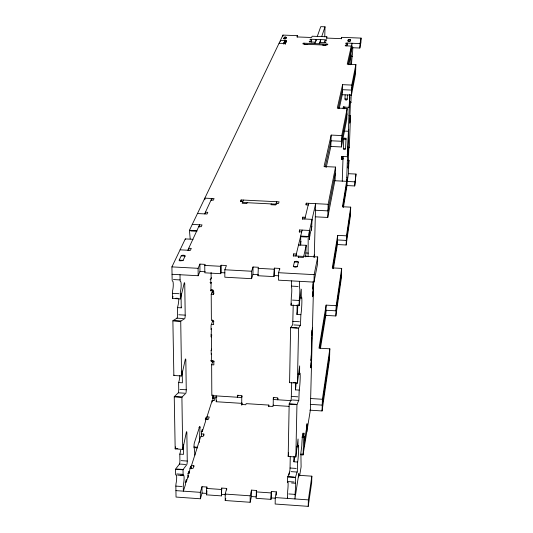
<?xml version="1.0" encoding="UTF-8"?>
<svg xmlns="http://www.w3.org/2000/svg" width="533" height="533" viewBox="0 0 533 533"><rect width="100%" height="100%" fill="white"/><g stroke="black" fill="none" stroke-linecap="round" stroke-linejoin="round"><path stroke-width="0.8" d="M290.272 456.301L290.039 468.021C290.365 473.157 286.048 477.401 287.78 482.731A5.21 0.38 -86.2 0 1 288.1 484.87A5.21 0.38 -86.2 0 1 287.687 490.86L287.394 498.415L287.593 497.296M291.484 280.878L291.518 287.693A5.417 0.44 -86.8 0 1 291.778 290.858A5.417 0.44 -86.8 0 1 291.344 296.968L291.031 305.189L299.06 305.649L301.298 289.192L301.238 297.974A9.241 0.666 -86.8 0 1 301.871 302.471A9.241 0.666 -86.8 0 1 300.872 314.703L300.472 325.077L298.58 328.181L297.407 383.14L289.572 382.654L290.605 327.715L292.604 324.87L292.75 323.857L293.217 305.023M241.096 201.587L241.103 199.948L279.065 201.84L278.566 203.453L276.227 203.333M241.729 405.173L241.762 395.553L237.372 395.279L237.372 397.232L237.918 395.279M242.042 404.754L242.049 403.095M180.66 450.265A8.901 1.419 -85.2 0 1 179.801 454.116L179.907 460.559A2.545 0.4 -85.1 0 1 179.494 464.043L175.683 468.96A2.592 0.413 -85 0 0 175.544 469.267L175.63 473.857A2.585 0.413 -85 0 0 175.977 474.976A5.177 0.819 -85 0 1 176.67 477.195A5.177 0.819 -85 0 1 176.123 483.125A2.578 0.406 -84.9 0 0 175.85 486.096L176.043 497.062L200.388 498.775L200.321 492.339L201.987 486.689L206.917 487.029L206.518 488.435L206.564 494.851L221.388 495.883L221.741 488.061L226.692 488.408L225.212 494.071L225.226 500.52L250.15 502.273L250.19 495.817L251.476 490.127L256.446 490.473L256.4 495.357M172.046 274.295L198.169 275.734L198.096 268.312L199.902 264.095L205.192 264.381L204.759 265.434L204.819 272.816L220.722 273.689L220.695 266.3L221.102 265.247L226.412 265.534L224.826 269.771L224.839 277.207L251.603 278.679L251.656 271.237L253.022 266.98L258.352 267.273L257.965 275.734L273.982 276.614L274.375 268.139L279.725 268.432L279.705 269.665M250.15 502.273L251.429 496.543L251.476 490.127M251.603 278.679L252.968 274.375L253.022 266.98M256.446 490.473L256.08 498.315L270.997 499.354L271.364 491.506L276.347 491.852L276.294 495.217M268.799 406.539L268.812 405.08L246.133 403.634L245.84 404.74L241.456 404.46L241.849 402.995M270.997 499.354L271.364 491.506M273.982 276.614L274.375 268.139M273.196 405.573L273.302 397.545L277.713 397.825L277.686 399.777L277.973 398.471M276.68 204.139L276.714 201.721L275.714 204.958L271.024 204.725L271.29 203.912M280.378 41.367L280.391 40.481L286.368 40.715L286.348 42.187M276.347 491.852L275.255 497.569L275.155 504.025L308.214 506.35L311.678 482.498L311.845 476.182L298.833 475.296L298.553 476.982M279.725 268.432L278.579 272.709L278.466 280.165L313.984 282.117L317.501 264.181L317.695 256.933L303.743 256.186M282.956 36.177L282.97 35.091L297.407 35.651L297.374 37.097M283.876 44.246L284.569 41.314L286.068 41.374L286.368 40.715M284.875 42.134L284.895 40.655L283.609 43.433M285.382 44.306L285.408 42.82L283.896 42.76M286.054 42.114L286.068 41.374M291.571 482.991L295.362 483.251L295.402 477.461L297.307 471.392L297.641 462.044A8.974 0.593 -86.4 0 0 298.607 449.752A8.974 0.593 -86.4 0 0 297.974 446.821L298.054 439.012L295.835 456.988L288.186 456.481L289.172 404.114L291.238 399.304L291.711 382.428M293.69 256.12L293.736 253.861L296.335 254.001L296.301 255.607M297.641 462.044L293.903 461.791L294.016 456.341M295.835 456.988L296.954 404.607L298.826 400.143L299.22 390.103L295.389 389.863L295.535 382.927M300.872 314.703L296.954 314.477L297.147 304.936M298.427 257.659L298.46 256.153L298.22 257.159L303.457 257.439L306.215 245.273L298.54 245.047M299.606 232.261L299.653 229.956L309.566 230.469L309.347 239.697L309.813 235.559M295.362 483.251L295.415 483.184A5.217 0.346 -86.3 0 1 295.648 485.39A5.217 0.346 -86.3 0 1 295.242 491.379L294.942 498.941L298.826 473.511L298.76 476.575M299.06 305.649L299.386 297.421A5.417 0.4 -86.8 0 0 299.806 291.304A5.417 0.4 -86.8 0 0 299.579 288.146L299.579 281.324M314.263 257.452L315.643 203.659L308.207 236.465L308.087 256.366M302.777 219.409L302.824 217.151L305.236 217.271M299.22 390.103A9.088 0.633 -86.6 0 0 300.199 377.83A9.088 0.633 -86.6 0 0 299.566 374.153L299.653 365.891L297.407 383.14M306.242 204.839L306.282 203.193L328.141 204.286L335.524 167.076L324.051 166.536L331.18 135.082L341.773 135.562L347.143 108.519L337.289 108.092L342.592 84.68L351.793 85.067L355.871 64.526L347.236 64.18L351.973 43.266L351.767 49.189L352.106 46.418M311.432 42.114L311.485 39.908L309.993 39.848L310.239 39.195L326.622 39.828L326.409 40.488L324.917 40.428L324.457 41.86L325.956 41.914L325.743 42.58L319.727 42.347L319.234 43.799L320.679 39.602L320.599 42.753M308.58 204.932L308.62 203.313L304.816 218.996M304.376 446.767L304.976 436.227L304.923 438.246M306.602 428.046L307.041 423.695L306.841 431.663M311.519 227.924L311.465 230.189L312.085 219.369L302.398 218.876L302.824 217.151M316.176 41.008L316.216 39.429L314.723 43.619M306.215 245.273L305.662 256.913M310.992 366.824L311.918 330.34M312.804 295.802L313.171 281.397M313.651 281.397L310.346 410.197L303.044 454.915L300.705 454.762M308.214 506.35L308.38 499.881L311.845 476.182M313.984 282.117L314.177 274.655L317.695 256.933M303.044 454.915L303.99 433.136L303.264 437.18L301.845 437.087M324.75 36.784L325.023 26.81L320.753 26.65L317.282 36.417M326.802 38.236L326.842 36.784L312.111 36.217L311.632 37.497L296.861 36.924L297.407 35.651M309.766 410.163L322.065 410.943L322.405 399.27L329.84 348.815L318.994 348.169L326.129 305.116L336.19 305.682L341.68 268.392L332.299 267.886L337.682 235.373L346.477 235.826L350.701 207.15L342.433 206.737L346.643 181.32L334.138 180.714M315.603 216.838L327.755 217.451L328.141 204.286M320.406 348.575L325.823 315.389L326.129 305.116M326.203 167.449L330.84 146.468L331.18 135.082M329.84 348.815L329.494 359.748L322.065 410.943M335.524 167.076L335.144 179.295L327.755 217.451M341.56 38.809L341.606 37.35L361.088 38.103L360.928 42.473L359.842 48.023L351.567 47.697M333.438 268.712L337.382 244.54L337.682 235.373M339.261 108.339L342.266 94.714L342.592 84.68M325.823 315.389L335.85 315.962L336.19 305.682M330.84 146.468L341.4 146.955L341.773 135.562M341.506 159.24L341.766 157.868L343.232 157.935L342.979 159.307L341.506 159.24L341.6 156.436L347.496 156.709L347.729 155.35L348.615 129.972L348.382 131.258L343.925 131.058M343.179 108.532L343.225 107.093L349.208 107.353L349.841 94.707M341.766 157.868L341.813 156.469M343.385 108.759L343.459 106.6M342.246 181.22L343.072 156.502M346.07 138.167L345.557 148.634A1.113 1.059 9.5 0 1 344.411 149.64A1.113 1.059 9.5 0 1 343.339 148.534L343.825 138.24M344.664 108.805L344.804 106.753M347.383 95.007L347.243 99.051A1.126 1.086 9.8 0 1 346.084 100.091A1.126 1.086 9.8 0 1 344.998 98.951L345.131 94.907M341.68 268.392L341.353 278.086L335.85 315.962M347.143 108.519L346.776 119.192L341.4 146.955M349.668 94.248L346.35 189.595L346.497 185.464L342.939 207.084M350.687 64.753L351.34 46.078L345.224 45.838L345.397 45.158L346.91 45.218L347.269 43.759L345.757 43.699L345.924 43.026L360.002 43.579L361.088 38.103M347.496 156.709L347.909 152.098L347.829 152.545M346.59 180.487L347.309 180.52L347.356 179.155L347.01 185.571L343.452 207.364M346.936 177.322L347.656 177.356L347.609 178.715L348.429 173.698L348.902 160.346L347.476 160.28M348.129 147.361L349.335 147.748L350.474 115.674L349.028 115.614M349.715 101.876L350.447 101.903L350.914 102.742L351.22 94.468M351.507 64.64C351.933 55.305 352.613 55.878 352.799 47.404M337.382 244.54L346.157 245L346.477 235.826M342.266 94.714L351.44 95.101L351.793 85.067M350.701 207.15L350.388 215.852L346.157 245M355.871 64.526L355.524 73.994L351.44 95.101M346.763 185.557L354.705 185.944L355.997 174.058L348.675 173.711M359.842 48.023L360.002 43.579M355.997 174.058L354.705 185.944M199.329 442.377L200.028 427.493A2.385 0.346 -85.5 0 0 199.622 426.653L194.405 442.743A2.452 0.36 -85.4 0 0 194.019 446.101L194.945 455.122M283.529 38.656C287.927 40.541 285.861 33.732 283.556 38.656L285.781 38.742L286.408 37.397L284.189 37.31M348.902 160.346L348.109 168.068L348.855 147.394M350.474 115.674L349.681 123.116L350.447 101.903M288.646 452.857L288.186 456.481M291.324 303.17L291.031 305.189M289.646 382.194L289.572 382.654M329.667 354.292L322.232 405.12L310.279 404.36M341.52 273.249L336.023 310.832L325.976 310.259L319.78 347.909M350.547 211.508L346.317 240.423L337.536 239.963L332.819 268.639M304.523 440.698L306.988 425.694M347.309 180.52L347.656 177.356M299.679 475.536L301.098 466.861L300.892 452.83L301.791 445.994A8.521 0.54 -86.4 0 1 302.697 434.295A8.521 0.54 -86.4 0 1 303.264 437.18M311.092 362.813L310.806 367.883L311.538 363.673M311.179 359.462L310.992 360.508L311.279 355.431M347.909 150.213L348.089 146.955L348.009 147.401M289.033 474.956L289.512 472.265M311.732 337.842L311.445 342.939L311.625 341.92M348.435 135.175L348.509 134.742L348.335 138.007M312.471 327.342L311.632 335.45L311.818 334.438M348.382 131.258L348.695 129.546L348.515 132.81M313.351 292.957L312.618 296.761L312.911 291.611M349.208 107.353L349.621 102.856L349.541 103.255M313.104 283.889L312.811 289.053L312.998 288.106M349.728 97.959L349.808 97.566L349.628 100.85M335.33 173.198L327.948 210.881L314.956 210.229M346.956 113.862L341.586 141.265L331.006 140.785L325.13 167.076M355.698 69.27L351.62 90.09L342.433 89.704L338.182 108.685M313.884 257.119L314.323 254.974M350.927 102.716L350.201 102.662M175.643 446.887L175.31 448.426A2.598 0.42 -85.2 0 1 175.177 448.906L182.712 449.412A2.605 0.406 -85.3 0 0 182.846 448.933L186.383 432.043A2.558 0.393 -85.4 0 1 186.856 432.929L187.256 461.052A2.545 0.386 -85.2 0 1 186.843 464.543L183.165 469.473A2.592 0.4 -85.1 0 0 183.032 469.78L183.105 474.37A2.585 0.4 -85.1 0 0 183.439 475.489A5.177 0.793 -85.1 0 1 184.098 477.701A5.177 0.793 -85.1 0 1 183.565 483.638A2.578 0.393 -85 0 0 183.292 486.609L183.365 491.153L185.451 484.59L185.417 482.452L186.297 479.687L186.33 482.005M273.296 404.993L272.969 406.466L268.565 406.186L268.812 405.08M348.882 64.746L351.027 55.039M309.4 237.398L311.918 226.159M348.149 64.133L351.18 50.562M273.762 397.318L273.276 399.503L291.558 400.656M298.367 262.183L297.254 266.786L295.162 267.213L293.323 266.573L294.403 261.969A1.992 0.78 1.2 0 1 296.568 261.303A1.992 0.78 1.2 0 1 298.367 262.183L294.403 261.969M300.012 245.247L300.965 241.249M295.848 256.013L302.131 230.083M346.77 45.898L347.449 43.086M173.005 296.468L172.619 298.04A2.678 0.473 -86.3 0 1 172.479 298.46L180.381 298.913A2.678 0.46 -86.3 0 0 180.514 298.493L184.258 282.916A2.638 0.44 -86.4 0 1 184.764 284.256L185.198 315.136A2.618 0.433 -86.2 0 1 184.764 318.607L180.867 321.086A2.665 0.446 -86.1 0 0 180.727 321.312L181.573 375.958L173.858 375.479L172.879 320.853A2.665 0.466 -86.1 0 1 173.025 320.626L177.063 318.161L183.485 318.534M293.736 253.861L293.237 255.873L303.69 256.426M299.653 229.956L299.2 231.775L301.691 231.902M306.282 203.193L305.882 204.819L308.227 204.932M225.226 500.52L225.779 498.382M221.388 495.883L221.741 488.061M341.606 37.35L341.26 38.642L326.429 38.07L326.842 36.784M242.149 396.066L241.755 397.511L211.828 395.619L211.641 364.759L212.694 361.647L214.159 361.734M206.564 494.851L206.951 490.846M200.388 498.775L202.047 493.092L201.987 486.689M257.965 275.734L258.292 274.662L252.968 274.375M241.735 403.354L216.225 401.735L216.678 400.283M191.527 468.727L191.487 465.589L193.879 465.755L193.046 468.407L189.841 468.187M201.547 433.915L203.839 434.062L203.08 436.487L200.781 436.334L191.487 465.589M326.316 44.072L325.876 45.425L322.838 45.305L322.945 44.965M187.796 473.304L189.008 473.384L190.614 466.142L190.641 468.434M201.174 431.437L202.313 431.51L205.498 421.476L205.485 419.484L206.224 417.172L206.238 419.551M206.991 419.824L206.971 416.859L212.207 400.363L214.386 400.503L215.072 398.331L212.7 398.178M212.9 398.191L213.233 395.453M211.734 360.441L211.268 361.82L211.574 353.452L211.221 354.478L211.195 350.461L211.668 349.102M321.705 36.584L325.023 26.81M211.828 334.99L211.115 336.996L211.428 328.548L211.068 329.547L211.048 325.463L212.467 321.526L212.46 319.9M349.328 147.761L348.629 147.668M311.485 39.908L310.959 41.334L309.46 41.274L309.207 41.94L315.216 42.174M211.201 324.464L213.64 324.604L213.62 320.52L211.381 320.386L211.221 294.276L213.48 294.403L214.013 292.99M220.722 273.689L221.122 272.63L221.102 265.247M247.145 202.707L246.832 203.513L242.162 203.28L243.401 200.062M307.281 44.352L304.123 44.572L304.663 43.226M211.221 294.276L212.301 291.458L213.8 291.538M211.414 289.552L210.835 291.051L211.155 282.45L210.022 282.39M211.155 282.45L210.788 283.376L210.768 279.179L211.341 277.713M241.103 199.948L240.463 201.547L242.795 201.667M198.169 275.734L199.968 271.464L199.902 264.095M285.408 42.82L285.095 43.486L279.085 43.253M185.091 256.087L182.966 260.597L179.768 260.857L179.121 260.264L181.187 255.873A1.985 0.766 -1.1 0 1 183.499 255.22A1.985 0.766 -1.1 0 1 185.091 256.087L181.187 255.873M187.803 250.237L199.595 224.786L199.615 227.085M204.639 213.9L211.781 198.489L211.788 200.102M172.479 298.46L172.386 293.33A2.672 0.473 -86.3 0 1 172.679 290.298A5.37 0.953 -86.4 0 0 173.265 284.242A5.37 0.953 -86.4 0 0 172.512 281.084A2.685 0.48 -86.4 0 1 172.139 279.492L171.912 266.886L185.317 238.911L192.866 239.31A2.552 0.42 -86.8 0 1 192.866 239.657M190.208 238.931L189.475 230.909A2.498 0.413 -86.9 0 1 189.448 230.283L282.97 35.091M182.712 449.412L181.906 397.305A2.625 0.426 -85.6 0 1 182.039 397.038L185.83 393.274A2.578 0.413 -85.7 0 0 186.25 389.79L185.837 360.335A2.592 0.42 -85.9 0 0 185.344 359.235L181.706 375.505A2.638 0.433 -85.7 0 1 181.573 375.958M179.914 375.532A9.014 1.499 -85.7 0 1 178.622 382.574L178.735 389.317A2.572 0.426 -85.6 0 1 178.308 392.801L174.384 396.552A2.618 0.44 -85.5 0 0 174.244 396.819L175.177 448.906M185.204 482.658L186.277 481.985L188.149 476.096A1.852 1.026 -2.5 0 0 187.843 475.343M304.39 43.899L302.877 43.839L303.144 43.166L327.815 44.132L327.608 44.805L326.089 44.745M304.27 44.239L325.996 45.085M351.82 56.438L352.56 56.465M344.998 98.951L347.243 99.051M349.728 115.821L350.447 115.848M343.339 148.534L345.557 148.634M347.076 154.863L347.809 154.896M347.449 160.466L348.875 160.533M348.089 163.178L348.802 163.211M346.477 180.061L347.203 180.101M346.91 181.453L354.858 181.84M211.041 200.082L213.353 200.195L214.086 198.602L204.852 198.143L204.865 199.782M242.462 202.473L275.954 204.146M197.476 213.54L207.024 214.019L207.803 212.327L205.425 212.207L205.432 213.7M192.266 224.406L202.04 224.913L201.221 226.705L198.762 226.578M189.448 230.283L196.87 230.669A2.498 0.4 -86.9 0 0 196.89 231.295L190.714 230.976M308.207 236.465L300.679 236.072L300.792 244.754M300.672 236.705L306.948 237.032M305.869 252.975L308.354 253.108M305.289 256.22L306.841 256.3M180.081 249.824L190.374 250.377L191.28 248.405L188.715 248.265L188.749 250.663M179.181 260.137L183.119 260.351M293.35 266.313L297.347 266.533M204.759 265.434L220.695 266.3M258.025 268.326L274.082 269.205M171.912 266.886L198.096 268.312M224.826 269.771L251.656 271.237M278.579 272.709L314.177 274.655M199.968 271.464L205.252 271.757M221.122 272.63L224.906 272.836M274.275 275.541L278.852 275.788M173.458 279.565L180.087 279.932A2.685 0.46 -86.5 0 0 180.447 281.524A5.37 0.919 -86.4 0 1 181.167 284.682A5.37 0.919 -86.4 0 1 180.587 290.745A2.678 0.453 -86.3 0 0 180.301 293.776L180.381 298.913M291.391 286.101L298.12 286.474M210.995 290.099L213.46 290.238L213.48 294.403M299.659 297.887L301.238 297.974M172.386 293.33L178.981 293.703M292.464 300.106L299.173 300.485M175.91 298.227L177.882 298.34M297.647 305.136L299.133 305.222M177.063 318.161A2.612 0.446 -86.1 0 0 177.502 314.69L177.389 307.621L181.24 307.841A9.168 1.552 -86.3 0 0 181.513 307.095M178.788 314.763L185.198 315.136M292.897 321.366L299.413 321.739M293.903 324.95L300.425 325.33M212.267 321.519L213.886 321.612M174.331 320.699L180.867 321.086M290.678 327.482L297.321 327.868M172.879 320.853L180.727 321.312M290.605 327.715L298.58 328.181M210.615 360.714L213.833 360.914L213.853 364.898L211.641 364.759M298.027 374.059L299.566 374.153M293.403 382.428L295.035 382.527M178.622 382.574L182.386 382.807L182.206 371.021M179.987 389.396L186.25 389.79M291.438 396.412L297.794 396.812M310.426 398.517L322.405 399.27M178.308 392.801L184.578 393.194M292.417 400.01L298.786 400.41M213.24 397.112L216.858 397.338M175.657 396.632L182.039 397.038M289.239 403.834L295.722 404.247M174.244 396.819L181.906 397.305M289.172 404.114L296.954 404.607M273.196 405.36L288.953 406.359M206.971 416.859L209.203 416.999L208.476 419.304L205.218 419.091M198.876 427.419L200.028 427.493M296.468 446.721L297.974 446.821M193.812 446.987L197.11 447.207M300.725 454.123L303.07 454.283M194.132 447.64L197.437 447.86M176.57 448.513L177.822 448.599M179.801 454.116L183.485 454.363L183.332 444.662M181.133 460.639L187.256 461.052M290.039 468.021L296.255 468.44M179.494 464.043L185.617 464.463M290.998 471.625L297.221 472.051M176.929 469.047L183.165 469.473M287.873 476.629L294.203 477.062M175.544 469.267L183.032 469.78M287.8 476.942L295.402 477.461M176.876 473.944L183.105 474.37M287.713 481.552L294.036 481.992M180.7 475.156L183.685 475.363M177.716 475.163L183.312 475.549M175.85 486.096L182.053 486.529M288.739 493.944L295.042 494.377M206.518 488.435L221.368 489.467M256.133 491.886L271.084 492.925M175.93 490.633L200.321 492.339M225.212 494.071L250.19 495.817M275.255 497.569L308.38 499.881M202.047 493.092L206.971 493.431M221.761 494.471L225.872 494.757M251.429 496.543L256.386 496.889M271.277 497.929L275.421 498.215M181.02 293.596L181.24 307.841M180.007 274.735L180.087 279.932M189.008 473.384L188.982 471.272L188.116 473.984L188.162 477.508M193.879 465.755L193.892 466.801M203.839 434.062L203.853 435.574M202.313 431.51L202.293 429.491L201.527 431.897L201.574 436.734M206.917 487.029L206.931 488.554M212.287 289.666L212.307 293.083M212.687 360.801L212.7 362.36M212.88 394.866L212.914 400.716M212.207 400.363L212.221 402.022M211.095 272.47L211.128 278.259A1.719 1.559 20.5 0 1 210.062 279.658M216.198 395.892L216.225 401.735M226.692 488.408L226.692 489.934M297.827 305.929A9.241 0.693 -86.8 0 1 296.954 314.477M296.168 382.647A9.088 0.66 -86.5 0 1 295.389 389.863M294.443 457.294A8.968 0.62 -86.3 0 1 293.903 461.791M211.068 350.474A1.679 1.492 18.3 0 0 211.554 349.441L211.474 335.99A1.686 1.499 18.7 0 0 210.975 334.891M173.998 375.032A2.632 0.446 -85.7 0 1 173.858 375.479M178.848 298.986A9.168 1.586 -86.3 0 1 177.389 307.621M185.317 238.911A2.552 0.433 -86.8 0 1 185.304 239.623M350.474 39.835C349.421 44.772 345.524 38.083 350.474 39.835M350.487 39.875L350.168 41.241L347.922 41.154L348.249 39.788L350.487 39.875M345.877 139.213L343.652 139.113A1.113 1.066 9.6 0 1 344.804 138.1A1.113 1.066 9.6 0 1 345.877 139.213"/></g></svg>
